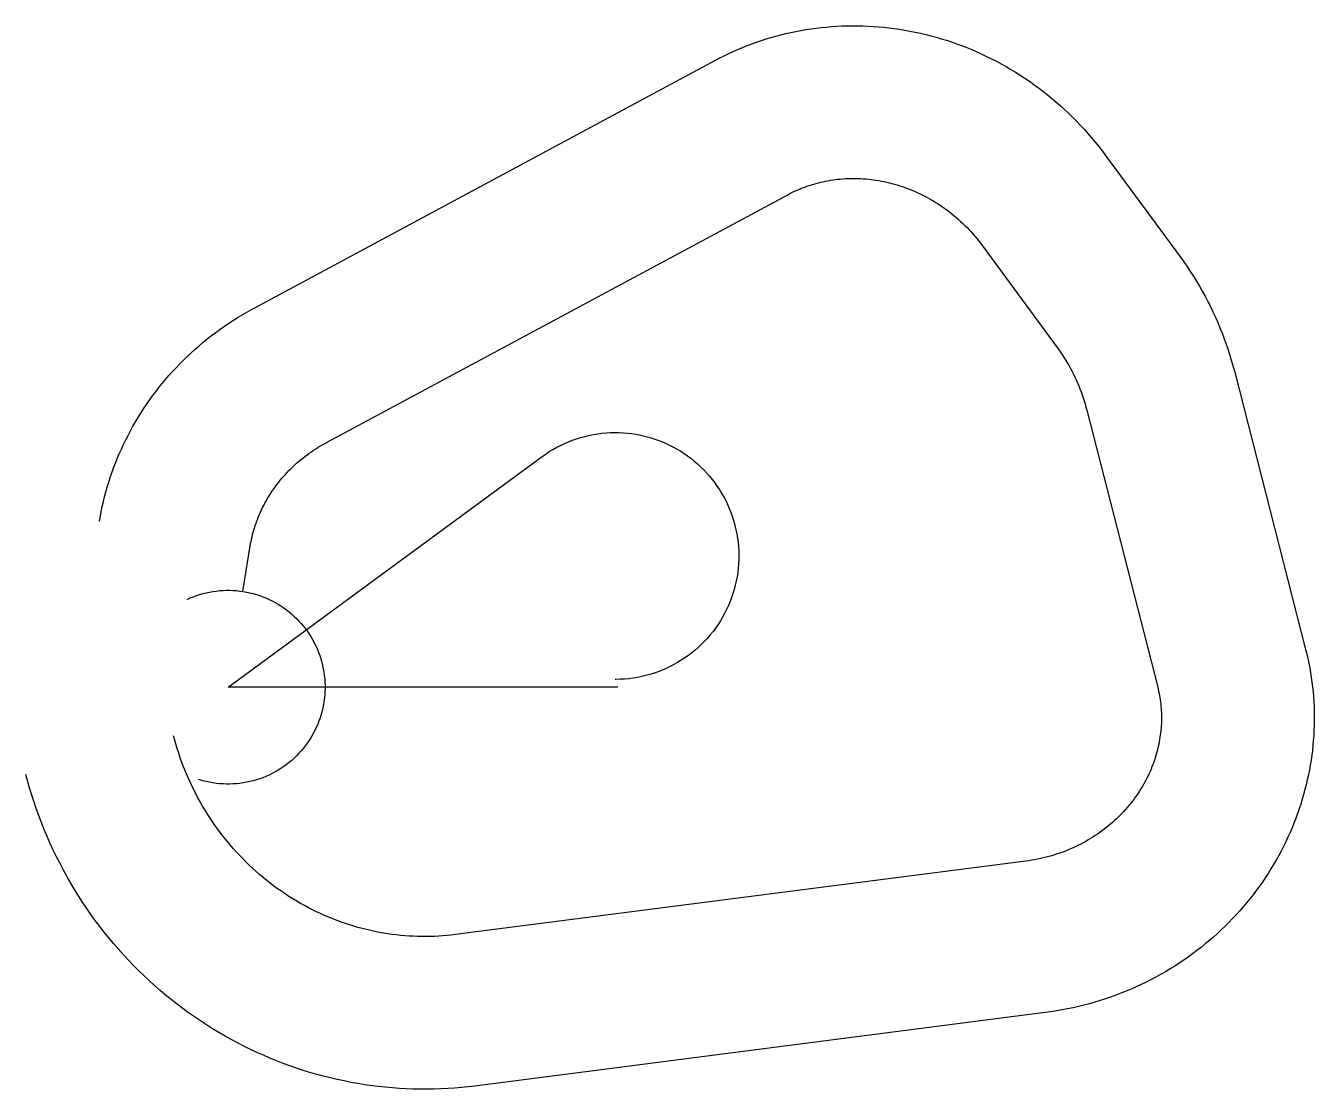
# Model space of a CAD drawing. Header units: metres. Extents: x -6093 to 32710, y -12113 to 19929.
import ezdxf

# ---------------------------------------------------------------- set-up
doc = ezdxf.new("R2010")
doc.units = ezdxf.units.M

msp = doc.modelspace()

# ---------------------------------------------------------------- linework, layer by layer
at = {"layer": 'Boundry', "color": 1}
for p, q in [((784, 11424), (14675, 18890)), ((26427, 16019), (28680, 12954)), ((2962, 7372), (16853, 14839)), ((22720, 13296), (24973, 10230)), ((30315, 9490), (32451, 1140)), ((25858, 8349), (27995, 0)), ((441, 2886), (667, 4258)), ((24022, -5240), (6847, -7454)), ((24610, -9802), (7435, -12017))]:
    msp.add_line(p, q, dxfattribs=at)
at = {"layer": 'NorminalTrack', "color": 1}
msp.add_lwpolyline([(11738, 0), (0, 0), (9459, 6950), (9459, 6950), (9565, 7025), (9673, 7097), (9784, 7164), (9897, 7228), (10013, 7287), (10130, 7343), (10249, 7394), (10370, 7441), (10493, 7484), (10617, 7523), (10742, 7557), (10868, 7587), (10996, 7612), (11124, 7633), (11252, 7650), (11382, 7662), (11511, 7669), (11641, 7672), (11771, 7671), (11901, 7665), (12030, 7654), (12159, 7639), (12287, 7619), (12415, 7595), (12541, 7567), (12667, 7534), (12791, 7497), (12914, 7455), (13036, 7409), (13156, 7359), (13274, 7305), (13390, 7247), (13503, 7184), (13615, 7118), (13724, 7048), (13831, 6974), (13935, 6896), (14036, 6815), (14135, 6731), (14230, 6643), (14323, 6551), (14412, 6457), (14497, 6359), (14580, 6259), (14658, 6156), (14733, 6050), (14805, 5941), (14872, 5830), (14936, 5717), (14995, 5602), (15051, 5484), (15102, 5365), (15149, 5244), (15192, 5122), (15231, 4998), (15265, 4872), (15295, 4746), (15320, 4619), (15341, 4491), (15358, 4362), (15370, 4233), (15377, 4103), (15380, 3973), (15379, 3843), (15373, 3714), (15362, 3584), (15347, 3455), (15327, 3327), (15303, 3199), (15275, 3073), (15242, 2947), (15205, 2823), (15163, 2700), (15117, 2578), (15067, 2459), (15013, 2341), (14954, 2225), (14892, 2111), (14826, 1999), (14756, 1890), (14682, 1783), (14604, 1679), (14523, 1578), (14439, 1479), (14350, 1384), (14259, 1292), (14165, 1203), (14067, 1117), (13967, 1035), (13863, 956), (13758, 881), (13649, 810), (13538, 742), (13425, 679), (13310, 619), (13192, 563), (13073, 512), (12952, 465), (12830, 422), (12706, 383), (12580, 349), (12454, 319), (12327, 294), (12199, 273), (12070, 256), (11941, 244), (11811, 237), (11681, 234), (11661, 234)], dxfattribs=at)
at = {"layer": 'WindSpiral', "color": 5}
for points in [[(14675, 18890), (14807, 18960), (14941, 19027), (15076, 19093), (15213, 19156), (15351, 19216), (15490, 19275), (15631, 19331), (15773, 19385), (15915, 19436), (16060, 19485), (16205, 19531), (16351, 19575), (16498, 19617), (16646, 19656), (16795, 19693), (16945, 19726), (17096, 19758), (17248, 19787), (17400, 19813), (17554, 19837), (17707, 19857), (17862, 19876), (18017, 19891), (18172, 19904), (18328, 19915), (18485, 19922), (18642, 19927), (18799, 19929), (18956, 19928), (19114, 19925), (19272, 19919), (19430, 19910), (19588, 19898), (19746, 19884), (19905, 19866), (20063, 19846), (20221, 19823), (20379, 19798), (20536, 19769), (20694, 19738), (20851, 19704), (21008, 19667), (21164, 19627), (21320, 19585), (21476, 19539), (21631, 19491), (21785, 19440), (21939, 19387), (22092, 19330), (22244, 19271), (22396, 19209), (22546, 19144), (22696, 19077), (22845, 19007), (22993, 18934), (23139, 18858), (23285, 18780), (23429, 18699), (23573, 18616), (23715, 18530), (23856, 18441), (23995, 18349), (24133, 18255), (24270, 18159), (24405, 18060), (24539, 17958), (24671, 17854), (24801, 17748), (24930, 17639), (25057, 17527), (25182, 17413), (25306, 17297), (25427, 17179), (25547, 17058), (25665, 16935), (25781, 16810), (25895, 16682), (26007, 16552), (26116, 16420), (26224, 16287), (26329, 16150), (26427, 16019)], [(16853, 14839), (16914, 14871), (16976, 14902), (17039, 14932), (17103, 14962), (17167, 14990), (17233, 15018), (17299, 15044), (17365, 15069), (17433, 15093), (17501, 15117), (17569, 15139), (17639, 15159), (17709, 15179), (17779, 15198), (17850, 15215), (17922, 15231), (17994, 15246), (18067, 15260), (18141, 15273), (18214, 15284), (18289, 15294), (18363, 15303), (18438, 15311), (18514, 15317), (18590, 15322), (18666, 15326), (18743, 15328), (18820, 15329), (18897, 15329), (18974, 15327), (19052, 15324), (19130, 15320), (19208, 15314), (19286, 15307), (19365, 15298), (19443, 15288), (19522, 15277), (19600, 15264), (19679, 15250), (19758, 15234), (19837, 15217), (19915, 15198), (19994, 15178), (20072, 15157), (20151, 15134), (20229, 15110), (20307, 15084), (20385, 15057), (20463, 15028), (20540, 14998), (20617, 14967), (20694, 14934), (20771, 14899), (20847, 14863), (20923, 14826), (20998, 14787), (21073, 14747), (21147, 14705), (21221, 14662), (21295, 14618), (21368, 14572), (21440, 14524), (21512, 14475), (21583, 14425), (21653, 14374), (21723, 14321), (21792, 14266), (21860, 14210), (21928, 14153), (21994, 14095), (22060, 14035), (22125, 13974), (22189, 13911), (22253, 13848), (22315, 13783), (22376, 13716), (22437, 13649), (22496, 13580), (22555, 13509), (22612, 13438), (22668, 13366), (22720, 13296)], [(28680, 12954), (28781, 12814), (28879, 12672), (28976, 12528), (29070, 12382), (29161, 12235), (29250, 12085), (29337, 11934), (29421, 11781), (29503, 11626), (29582, 11470), (29658, 11312), (29732, 11153), (29803, 10992), (29871, 10829), (29937, 10665), (30000, 10500), (30060, 10333), (30117, 10165), (30171, 9996), (30223, 9826), (30271, 9654), (30315, 9490)], [(-3872, 5004), (-3847, 5151), (-3819, 5298), (-3788, 5445), (-3754, 5592), (-3718, 5738), (-3680, 5884), (-3639, 6030), (-3595, 6175), (-3548, 6319), (-3499, 6463), (-3447, 6606), (-3393, 6749), (-3336, 6891), (-3277, 7032), (-3215, 7172), (-3150, 7312), (-3083, 7450), (-3013, 7588), (-2941, 7725), (-2867, 7860), (-2789, 7995), (-2710, 8128), (-2628, 8261), (-2543, 8392), (-2456, 8522), (-2367, 8650), (-2275, 8777), (-2181, 8903), (-2084, 9027), (-1985, 9150), (-1884, 9271), (-1780, 9391), (-1675, 9509), (-1567, 9626), (-1457, 9740), (-1344, 9853), (-1230, 9965), (-1113, 10074), (-994, 10181), (-874, 10287), (-751, 10391), (-626, 10492), (-499, 10592), (-370, 10690), (-239, 10785), (-107, 10879), (27, 10970), (164, 11059), (302, 11146), (441, 11230), (583, 11312), (726, 11392), (784, 11424)], [(24973, 10230), (25027, 10155), (25080, 10079), (25131, 10002), (25182, 9924), (25231, 9844), (25279, 9764), (25326, 9682), (25371, 9600), (25415, 9516), (25458, 9431), (25500, 9346), (25540, 9259), (25578, 9171), (25616, 9083), (25651, 8994), (25686, 8903), (25718, 8812), (25750, 8720), (25780, 8628), (25808, 8534), (25834, 8440), (25858, 8349)], [(667, 4258), (679, 4326), (692, 4394), (706, 4462), (721, 4531), (738, 4599), (756, 4667), (776, 4736), (796, 4804), (818, 4872), (841, 4940), (866, 5008), (892, 5075), (919, 5143), (947, 5210), (976, 5277), (1007, 5343), (1039, 5410), (1073, 5476), (1108, 5541), (1144, 5607), (1181, 5672), (1219, 5736), (1259, 5800), (1300, 5864), (1342, 5927), (1386, 5990), (1431, 6052), (1477, 6113), (1524, 6174), (1573, 6234), (1622, 6294), (1673, 6353), (1726, 6411), (1779, 6469), (1834, 6525), (1889, 6582), (1946, 6637), (2004, 6691), (2064, 6745), (2124, 6798), (2185, 6850), (2248, 6901), (2312, 6951), (2377, 7000), (2442, 7048), (2509, 7095), (2577, 7141), (2646, 7186), (2716, 7230), (2787, 7273), (2859, 7315), (2932, 7356), (2962, 7372)], [(-1234, 2646), (-1141, 2688), (-1046, 2726), (-951, 2761), (-854, 2792), (-756, 2820), (-657, 2845), (-557, 2866), (-457, 2884), (-356, 2898), (-254, 2909), (-153, 2916), (-51, 2919), (51, 2919), (153, 2916), (254, 2909), (356, 2898), (457, 2884), (557, 2866), (657, 2845), (756, 2820), (854, 2792), (951, 2761), (1046, 2726), (1141, 2688), (1234, 2646), (1326, 2602), (1416, 2554), (1504, 2503), (1590, 2449), (1675, 2392), (1757, 2332), (1837, 2269), (1916, 2204), (1991, 2135), (2065, 2065), (2135, 1991), (2204, 1916), (2269, 1837), (2332, 1757), (2392, 1675), (2449, 1590), (2503, 1504), (2554, 1416), (2602, 1326), (2646, 1234), (2688, 1141), (2726, 1046), (2761, 951), (2792, 854), (2820, 756), (2845, 657), (2866, 557), (2884, 457), (2898, 356), (2909, 254), (2916, 153), (2919, 51), (2919, -51), (2916, -153), (2909, -254), (2898, -356), (2884, -457), (2866, -557), (2845, -657), (2820, -756), (2792, -854), (2761, -951), (2726, -1046), (2688, -1141), (2646, -1234), (2602, -1326), (2554, -1416), (2503, -1504), (2449, -1590), (2392, -1675), (2332, -1757), (2269, -1837), (2204, -1916), (2135, -1991), (2065, -2065), (1991, -2135), (1916, -2204), (1837, -2269), (1757, -2332), (1675, -2392), (1590, -2449), (1504, -2503), (1416, -2554), (1326, -2602), (1234, -2646), (1141, -2688), (1046, -2726), (951, -2761), (854, -2792), (756, -2820), (657, -2845), (557, -2866), (457, -2884), (356, -2898), (254, -2909), (153, -2916), (51, -2919), (-51, -2919), (-153, -2916), (-254, -2909), (-356, -2898), (-457, -2884), (-557, -2866), (-657, -2845), (-756, -2820), (-854, -2792), (-902, -2777)], [(32451, 1140), (32486, 1001), (32518, 861), (32547, 720), (32574, 579), (32599, 437), (32621, 294), (32641, 150), (32659, 6), (32673, -139), (32686, -284), (32696, -430), (32703, -576), (32708, -723), (32710, -870), (32709, -1017), (32707, -1165), (32701, -1312), (32693, -1460), (32682, -1608), (32669, -1756), (32653, -1904), (32634, -2052), (32613, -2200), (32589, -2348), (32563, -2496), (32534, -2643), (32502, -2791), (32468, -2938), (32431, -3084), (32391, -3230), (32349, -3376), (32304, -3521), (32257, -3666), (32207, -3810), (32154, -3954), (32099, -4097), (32041, -4239), (31981, -4380), (31918, -4521), (31852, -4660), (31784, -4799), (31713, -4937), (31640, -5074), (31565, -5209), (31486, -5344), (31406, -5477), (31323, -5610), (31237, -5741), (31149, -5870), (31059, -5999), (30966, -6126), (30871, -6252), (30773, -6376), (30673, -6499), (30571, -6620), (30466, -6739), (30360, -6857), (30251, -6973), (30140, -7088), (30026, -7201), (29911, -7312), (29793, -7421), (29673, -7528), (29552, -7633), (29428, -7737), (29302, -7838), (29174, -7937), (29045, -8035), (28913, -8130), (28779, -8223), (28644, -8314), (28507, -8402), (28368, -8488), (28227, -8572), (28085, -8654), (27941, -8733), (27795, -8810), (27648, -8885), (27500, -8957), (27349, -9026), (27198, -9094), (27045, -9158), (26890, -9220), (26735, -9279), (26578, -9336), (26420, -9390), (26260, -9441), (26100, -9490), (25938, -9536), (25775, -9579), (25612, -9619), (25447, -9657), (25281, -9692), (25115, -9724), (24948, -9753), (24780, -9779), (24611, -9802), (24610, -9802)], [(27995, 0), (28010, -61), (28024, -123), (28037, -185), (28049, -248), (28060, -311), (28070, -375), (28079, -439), (28087, -503), (28094, -568), (28099, -634), (28103, -699), (28107, -765), (28109, -832), (28110, -898), (28110, -965), (28108, -1033), (28106, -1100), (28102, -1168), (28097, -1236), (28091, -1304), (28084, -1372), (28075, -1440), (28065, -1509), (28054, -1578), (28042, -1646), (28028, -1715), (28014, -1784), (27998, -1852), (27980, -1921), (27962, -1990), (27942, -2059), (27921, -2127), (27898, -2196), (27875, -2264), (27850, -2332), (27823, -2400), (27796, -2468), (27767, -2535), (27737, -2602), (27705, -2669), (27673, -2736), (27639, -2802), (27603, -2868), (27567, -2934), (27529, -2999), (27490, -3064), (27449, -3128), (27408, -3192), (27365, -3255), (27320, -3318), (27275, -3380), (27228, -3442), (27180, -3503), (27131, -3564), (27081, -3623), (27029, -3682), (26976, -3741), (26922, -3798), (26867, -3855), (26810, -3912), (26753, -3967), (26694, -4021), (26634, -4075), (26573, -4128), (26511, -4180), (26448, -4231), (26383, -4281), (26318, -4330), (26251, -4378), (26184, -4425), (26115, -4471), (26045, -4516), (25974, -4560), (25903, -4603), (25830, -4645), (25756, -4685), (25682, -4725), (25606, -4763), (25530, -4800), (25453, -4836), (25374, -4870), (25295, -4904), (25215, -4936), (25135, -4966), (25053, -4996), (24971, -5024), (24888, -5051), (24804, -5076), (24720, -5100), (24635, -5123), (24549, -5144), (24463, -5163), (24376, -5182), (24288, -5199), (24200, -5214), (24111, -5228), (24022, -5240), (24022, -5240)], [(6847, -7454), (6722, -7469), (6596, -7482), (6470, -7493), (6344, -7501), (6217, -7508), (6090, -7512), (5963, -7514), (5835, -7513), (5707, -7511), (5579, -7506), (5451, -7499), (5322, -7489), (5194, -7478), (5065, -7464), (4936, -7448), (4808, -7429), (4679, -7409), (4550, -7386), (4422, -7360), (4294, -7333), (4166, -7303), (4038, -7271), (3911, -7236), (3784, -7199), (3657, -7160), (3531, -7119), (3406, -7075), (3280, -7029), (3156, -6981), (3032, -6931), (2908, -6878), (2786, -6823), (2664, -6766), (2543, -6706), (2422, -6644), (2303, -6580), (2184, -6514), (2066, -6446), (1949, -6375), (1834, -6302), (1719, -6227), (1605, -6150), (1493, -6071), (1382, -5990), (1272, -5906), (1163, -5821), (1055, -5733), (949, -5644), (844, -5552), (741, -5459), (639, -5363), (538, -5265), (439, -5166), (342, -5064), (246, -4961), (152, -4856), (59, -4749), (-32, -4640), (-121, -4529), (-208, -4417), (-293, -4303), (-377, -4187), (-459, -4070), (-539, -3950), (-617, -3830), (-693, -3707), (-767, -3583), (-839, -3458), (-909, -3331), (-976, -3203), (-1042, -3073), (-1106, -2942), (-1167, -2809), (-1226, -2676), (-1283, -2541), (-1338, -2404), (-1390, -2267), (-1440, -2128), (-1488, -1989), (-1533, -1848), (-1576, -1706), (-1617, -1563), (-1643, -1465)], [(7435, -12017), (7230, -12041), (7025, -12062), (6819, -12080), (6613, -12093), (6406, -12104), (6198, -12110), (5991, -12113), (5783, -12113), (5574, -12109), (5366, -12101), (5158, -12089), (4949, -12074), (4740, -12055), (4532, -12033), (4324, -12007), (4115, -11977), (3908, -11943), (3700, -11906), (3493, -11865), (3286, -11821), (3080, -11773), (2875, -11721), (2670, -11666), (2466, -11606), (2262, -11544), (2060, -11477), (1858, -11407), (1658, -11334), (1458, -11256), (1260, -11176), (1063, -11091), (867, -11003), (672, -10912), (479, -10817), (287, -10719), (97, -10617), (-92, -10512), (-279, -10403), (-465, -10291), (-648, -10175), (-830, -10057), (-1010, -9934), (-1188, -9809), (-1364, -9680), (-1538, -9548), (-1710, -9413), (-1880, -9275), (-2048, -9134), (-2213, -8989), (-2376, -8842), (-2537, -8691), (-2695, -8538), (-2850, -8381), (-3003, -8222), (-3154, -8060), (-3302, -7895), (-3447, -7727), (-3589, -7556), (-3728, -7383), (-3865, -7207), (-3999, -7029), (-4129, -6848), (-4257, -6665), (-4382, -6479), (-4503, -6291), (-4621, -6100), (-4737, -5907), (-4848, -5712), (-4957, -5515), (-5062, -5316), (-5164, -5115), (-5263, -4911), (-5358, -4706), (-5449, -4499), (-5538, -4290), (-5622, -4079), (-5703, -3866), (-5780, -3652), (-5854, -3436), (-5924, -3219), (-5990, -3000), (-6052, -2780), (-6093, -2629)]]:
    msp.add_lwpolyline(points, dxfattribs=at)

doc.saveas('drawing.dxf')
